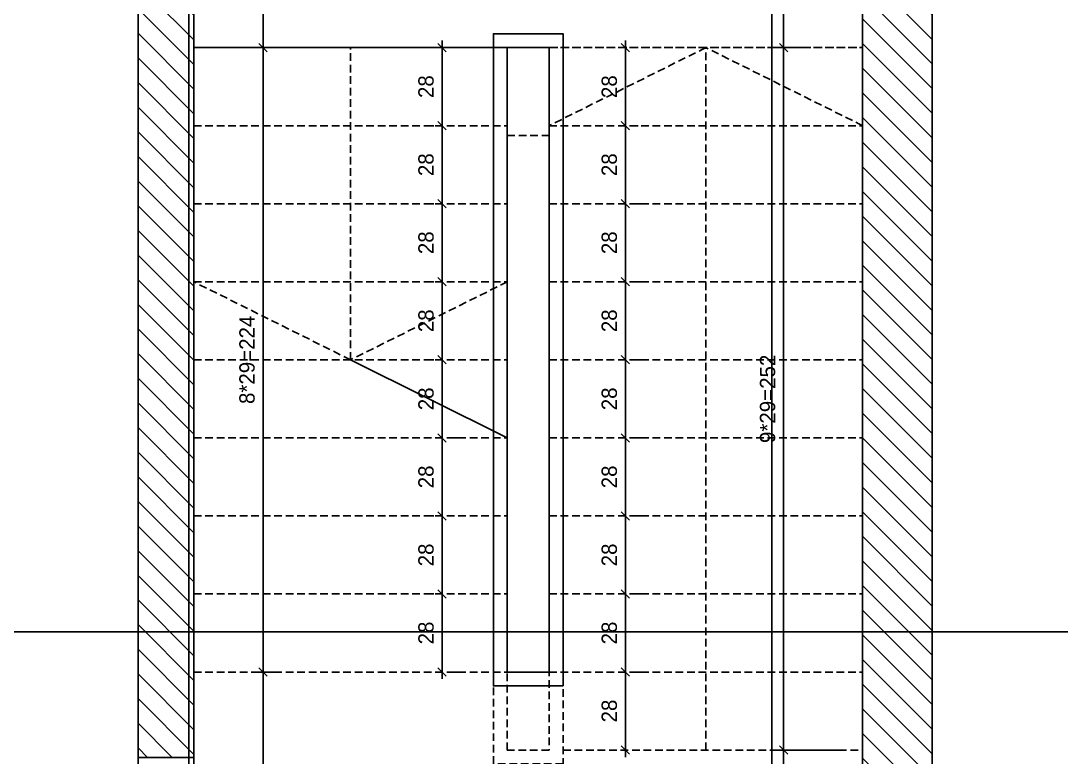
# Model space of a CAD drawing. Header units: inches. Extents: x -5298 to 11252, y 8210 to 22495.
# Drawn here: x 9782.9 to 10156.2, y 11789 to 12053.1 of the extents above; entities that cross this region are included whole.
import ezdxf

# ---------------------------------------------------------------- set-up
doc = ezdxf.new("R2010")
doc.units = ezdxf.units.IN
doc.header["$LTSCALE"] = 11
doc.header["$MEASUREMENT"] = 0
doc.linetypes.add('DASHED2', pattern=[0.375, 0.25, -0.125])
doc.linetypes.add('HIDDEN', pattern=[0.375, 0.25, -0.125])
doc.layers.get('Defpoints').update_dxf_attribs({"color": 40})
for name, color, linetype in [('BEAM', 3, 'Continuous'), ('dim-50-v', 2, 'Continuous'), ('ENG_beton nifsak', 4, 'Continuous'), ('ENG_beton ole', 3, 'DASHED2'), ('HATCH', 8, 'Continuous'), ('MABAT', 4, 'Continuous'), ('V', 1, 'Continuous')]:
    doc.layers.add(name, color=color, linetype=linetype)
doc.styles.add('HEBTXT', font='hebtxt-weld.shx')
doc.dimstyles.new('25', dxfattribs={"dimtxt": 5.5, "dimasz": 3, "dimexe": 3, "dimexo": 6, "dimgap": 3, "dimtad": 1, "dimdec": 0, "dimrnd": 0.5, "dimtxsty": 'HEBTXT', "dimblk1": 'OBLIQUE', "dimblk2": 'OBLIQUE', "dimsah": 1, "dimcen": 1, "dimdle": 2.5, "dimclre": 9, "dimclrt": 3, "dimazin": 3, "dimtfac": 1, "dimtdec": 0, "dimtix": 1, "dimtmove": 2, "dimatfit": 3, "dimldrblk": 'OBLIQUE'})

# ---------------------------------------------------------------- blocks, each defined once
blk = doc.blocks.new('_OBLIQUE')
at = {"color": 0, "linetype": 'ByBlock'}
blk.add_line((-0.5, -0.5), (0.5, 0.5), dxfattribs=at)
blk = doc.blocks.new('*D282')
at = {"layer": 'Defpoints', "color": 0, "linetype": 'Continuous', "transparency": 16777216}
for p in [(10056.65, 12043.52, 0), (10056.65, 12043.52), (10056.65, 11791.52, 0)]:
    blk.add_point(p, dxfattribs=at)
at = {"layer": 'dim-50-v', "color": 0, "linetype": 'Continuous', "lineweight": -2, "transparency": 16777216}
blk.add_line((10056.65, 11789.02), (10056.65, 12046.02), dxfattribs=at)
at = {"layer": 'dim-50-v', "color": 9, "linetype": 'Continuous', "lineweight": -2, "transparency": 16777216}
for p, q in [((10062.65, 12043.52), (10059.65, 12043.52)), ((10062.65, 11791.52), (10059.65, 11791.52))]:
    blk.add_line(p, q, dxfattribs=at)
at = {"layer": 'dim-50-v', "color": 0, "linetype": 'Continuous', "lineweight": -2, "transparency": 16777216, "xscale": 3, "yscale": 3, "zscale": 3}
for p, rotation in [((10056.65, 12043.52), 90), ((10056.65, 11791.52), 270)]:
    blk.add_blockref('_OBLIQUE', p, dxfattribs=dict(at, rotation=rotation))
at = {"layer": 'dim-50-v', "color": 3, "linetype": 'Continuous', "transparency": 16777216, "insert": (10050.9, 11917.52), "char_height": 5.5, "attachment_point": 5, "rotation": 90, "style": 'HEBTXT'}
blk.add_mtext('\\A1;9*29=252', dxfattribs=at)
blk = doc.blocks.new('*D283')
at = {"layer": 'Defpoints', "color": 0, "linetype": 'Continuous', "transparency": 16777216}
for p in [(10084.99, 11791.52, 0), (10056.65, 11673.52), (10069.57, 11673.52, 0)]:
    blk.add_point(p, dxfattribs=at)
at = {"layer": 'dim-50-v', "color": 0, "linetype": 'Continuous', "lineweight": -2, "transparency": 16777216}
blk.add_line((10056.65, 11794.02), (10056.65, 11671.02), dxfattribs=at)
at = {"layer": 'dim-50-v', "color": 9, "linetype": 'Continuous', "lineweight": -2, "transparency": 16777216}
for p, q in [((10078.99, 11791.52), (10053.65, 11791.52)), ((10063.57, 11673.52), (10053.65, 11673.52))]:
    blk.add_line(p, q, dxfattribs=at)
at = {"layer": 'dim-50-v', "color": 0, "linetype": 'Continuous', "lineweight": -2, "transparency": 16777216, "xscale": 3, "yscale": 3, "zscale": 3}
for p, rotation in [((10056.65, 11791.52), 90), ((10056.65, 11673.52), 270)]:
    blk.add_blockref('_OBLIQUE', p, dxfattribs=dict(at, rotation=rotation))
at = {"layer": 'dim-50-v', "color": 3, "linetype": 'Continuous', "transparency": 16777216, "insert": (10050.9, 11732.52), "char_height": 5.5, "attachment_point": 5, "rotation": 90, "style": 'HEBTXT'}
blk.add_mtext('\\A1;118', dxfattribs=at)
blk = doc.blocks.new('*D284')
at = {"layer": 'Defpoints', "color": 0, "linetype": 'Continuous', "transparency": 16777216}
for p in [(9869.87, 12043.52, 0), (9869.87, 12043.52), (9869.87, 11819.52, 0)]:
    blk.add_point(p, dxfattribs=at)
at = {"layer": 'dim-50-v', "color": 9, "linetype": 'Continuous', "lineweight": -2, "transparency": 16777216}
for p, q in [((9863.87, 12043.52), (9866.87, 12043.52)), ((9875.87, 11819.52), (9872.87, 11819.52))]:
    blk.add_line(p, q, dxfattribs=at)
at = {"layer": 'dim-50-v', "color": 0, "linetype": 'Continuous', "lineweight": -2, "transparency": 16777216}
blk.add_line((9869.87, 11817.02), (9869.87, 12046.02), dxfattribs=at)
at = {"layer": 'dim-50-v', "color": 0, "linetype": 'Continuous', "lineweight": -2, "transparency": 16777216, "xscale": 3, "yscale": 3, "zscale": 3}
for p, rotation in [((9869.87, 12043.52), 90), ((9869.87, 11819.52), 270)]:
    blk.add_blockref('_OBLIQUE', p, dxfattribs=dict(at, rotation=rotation))
at = {"layer": 'dim-50-v', "color": 3, "linetype": 'Continuous', "transparency": 16777216, "insert": (9864.12, 11931.52), "char_height": 5.5, "attachment_point": 5, "rotation": 90, "style": 'HEBTXT'}
blk.add_mtext('\\A1;8*29=224', dxfattribs=at)
blk = doc.blocks.new('*D285')
at = {"layer": 'Defpoints', "color": 0, "linetype": 'Continuous', "transparency": 16777216}
for p in [(9880.69, 11819.52, 0), (9869.87, 11673.52), (9882.79, 11673.52, 0)]:
    blk.add_point(p, dxfattribs=at)
at = {"layer": 'dim-50-v', "color": 9, "linetype": 'Continuous', "lineweight": -2, "transparency": 16777216}
for p, q in [((9874.69, 11819.52), (9866.87, 11819.52)), ((9876.79, 11673.52), (9866.87, 11673.52))]:
    blk.add_line(p, q, dxfattribs=at)
at = {"layer": 'dim-50-v', "color": 0, "linetype": 'Continuous', "lineweight": -2, "transparency": 16777216}
blk.add_line((9869.87, 11822.02), (9869.87, 11671.02), dxfattribs=at)
at = {"layer": 'dim-50-v', "color": 0, "linetype": 'Continuous', "lineweight": -2, "transparency": 16777216, "xscale": 3, "yscale": 3, "zscale": 3}
for p, rotation in [((9869.87, 11819.52), 90), ((9869.87, 11673.52), 270)]:
    blk.add_blockref('_OBLIQUE', p, dxfattribs=dict(at, rotation=rotation))
at = {"layer": 'dim-50-v', "color": 3, "linetype": 'Continuous', "transparency": 16777216, "insert": (9864.12, 11746.52), "char_height": 5.5, "attachment_point": 5, "rotation": 90, "style": 'HEBTXT'}
blk.add_mtext('\\A1;146', dxfattribs=at)
blk = doc.blocks.new('*D291')
at = {"layer": 'Defpoints', "color": 0, "linetype": 'Continuous', "transparency": 16777216}
for p in [(10056.65, 12163.52), (10070.57, 12163.52), (10072.16, 12043.52)]:
    blk.add_point(p, dxfattribs=at)
at = {"layer": 'dim-50-v', "color": 0, "linetype": 'Continuous', "lineweight": -2, "transparency": 16777216}
blk.add_line((10056.65, 12041.02), (10056.65, 12166.02), dxfattribs=at)
at = {"layer": 'dim-50-v', "color": 9, "linetype": 'Continuous', "lineweight": -2, "transparency": 16777216}
for p, q in [((10064.57, 12163.52), (10053.65, 12163.52)), ((10066.16, 12043.52), (10053.65, 12043.52))]:
    blk.add_line(p, q, dxfattribs=at)
at = {"layer": 'dim-50-v', "color": 0, "linetype": 'Continuous', "lineweight": -2, "transparency": 16777216, "xscale": 3, "yscale": 3, "zscale": 3}
for p, rotation in [((10056.65, 12163.52), 90), ((10056.65, 12043.52), 270)]:
    blk.add_blockref('_OBLIQUE', p, dxfattribs=dict(at, rotation=rotation))
at = {"layer": 'dim-50-v', "color": 3, "linetype": 'Continuous', "transparency": 16777216, "insert": (10050.9, 12103.52), "char_height": 5.5, "attachment_point": 5, "rotation": 90, "style": 'HEBTXT'}
blk.add_mtext('\\A1;120', dxfattribs=at)
blk = doc.blocks.new('*D292')
at = {"layer": 'Defpoints', "color": 0, "linetype": 'Continuous', "transparency": 16777216}
for p in [(9869.87, 12163.52), (9873.73, 12163.52, 0), (9869.87, 12043.52)]:
    blk.add_point(p, dxfattribs=at)
at = {"layer": 'dim-50-v', "color": 0, "linetype": 'Continuous', "lineweight": -2, "transparency": 16777216}
blk.add_line((9869.87, 12041.02), (9869.87, 12166.02), dxfattribs=at)
at = {"layer": 'dim-50-v', "color": 9, "linetype": 'Continuous', "lineweight": -2, "transparency": 16777216}
for p, q in [((9867.73, 12163.52), (9866.87, 12163.52)), ((9875.87, 12043.52), (9872.87, 12043.52))]:
    blk.add_line(p, q, dxfattribs=at)
at = {"layer": 'dim-50-v', "color": 0, "linetype": 'Continuous', "lineweight": -2, "transparency": 16777216, "xscale": 3, "yscale": 3, "zscale": 3}
for p, rotation in [((9869.87, 12163.52), 90), ((9869.87, 12043.52), 270)]:
    blk.add_blockref('_OBLIQUE', p, dxfattribs=dict(at, rotation=rotation))
at = {"layer": 'dim-50-v', "color": 3, "linetype": 'Continuous', "transparency": 16777216, "insert": (9864.12, 12103.52), "char_height": 5.5, "attachment_point": 5, "rotation": 90, "style": 'HEBTXT'}
blk.add_mtext('\\A1;120', dxfattribs=at)
blk = doc.blocks.new('*D417')
at = {"layer": 'Defpoints', "color": 0, "linetype": 'Continuous', "transparency": 16777216}
for p in [(9998.43, 12043.52, 0), (9998.43, 12015.52, 0), (9999.85, 12015.52)]:
    blk.add_point(p, dxfattribs=at)
at = {"layer": 'dim-50-v', "color": 0, "linetype": 'Continuous', "lineweight": -2, "transparency": 16777216}
blk.add_line((9999.85, 12046.02), (9999.85, 12013.02), dxfattribs=at)
at = {"layer": 'dim-50-v', "color": 9, "linetype": 'Continuous', "lineweight": -2, "transparency": 16777216}
for p, q in [((10004.43, 12043.52), (10002.85, 12043.52)), ((10004.43, 12015.52), (10002.85, 12015.52))]:
    blk.add_line(p, q, dxfattribs=at)
at = {"layer": 'dim-50-v', "color": 0, "linetype": 'Continuous', "lineweight": -2, "transparency": 16777216, "xscale": 3, "yscale": 3, "zscale": 3}
for p, rotation in [((9999.85, 12043.52), 90), ((9999.85, 12015.52), 270)]:
    blk.add_blockref('_OBLIQUE', p, dxfattribs=dict(at, rotation=rotation))
at = {"layer": 'dim-50-v', "color": 3, "linetype": 'Continuous', "transparency": 16777216, "insert": (9994.1, 12029.52), "char_height": 5.5, "attachment_point": 5, "rotation": 90, "style": 'HEBTXT'}
blk.add_mtext('\\A1;28', dxfattribs=at)
blk = doc.blocks.new('*D418')
at = {"layer": 'Defpoints', "color": 0, "linetype": 'Continuous', "transparency": 16777216}
for p in [(9998.43, 12015.52, 0), (9999.85, 11987.52, 0), (9999.85, 11987.52)]:
    blk.add_point(p, dxfattribs=at)
at = {"layer": 'dim-50-v', "color": 0, "linetype": 'Continuous', "lineweight": -2, "transparency": 16777216}
blk.add_line((9999.85, 12018.02), (9999.85, 11985.02), dxfattribs=at)
at = {"layer": 'dim-50-v', "color": 9, "linetype": 'Continuous', "lineweight": -2, "transparency": 16777216}
for p, q in [((10004.43, 12015.52), (10002.85, 12015.52)), ((10005.85, 11987.52), (10002.85, 11987.52))]:
    blk.add_line(p, q, dxfattribs=at)
at = {"layer": 'dim-50-v', "color": 0, "linetype": 'Continuous', "lineweight": -2, "transparency": 16777216, "xscale": 3, "yscale": 3, "zscale": 3}
for p, rotation in [((9999.85, 12015.52), 90), ((9999.85, 11987.52), 270)]:
    blk.add_blockref('_OBLIQUE', p, dxfattribs=dict(at, rotation=rotation))
at = {"layer": 'dim-50-v', "color": 3, "linetype": 'Continuous', "transparency": 16777216, "insert": (9994.1, 12001.52), "char_height": 5.5, "attachment_point": 5, "rotation": 90, "style": 'HEBTXT'}
blk.add_mtext('\\A1;28', dxfattribs=at)
blk = doc.blocks.new('*D419')
at = {"layer": 'Defpoints', "color": 0, "linetype": 'Continuous', "transparency": 16777216}
for p in [(9999.85, 11987.52, 0), (9999.85, 11959.52, 0), (9999.85, 11959.52)]:
    blk.add_point(p, dxfattribs=at)
at = {"layer": 'dim-50-v', "color": 0, "linetype": 'Continuous', "lineweight": -2, "transparency": 16777216}
blk.add_line((9999.85, 11990.02), (9999.85, 11957.02), dxfattribs=at)
at = {"layer": 'dim-50-v', "color": 9, "linetype": 'Continuous', "lineweight": -2, "transparency": 16777216}
for p, q in [((10005.85, 11987.52), (10002.85, 11987.52)), ((10005.85, 11959.52), (10002.85, 11959.52))]:
    blk.add_line(p, q, dxfattribs=at)
at = {"layer": 'dim-50-v', "color": 0, "linetype": 'Continuous', "lineweight": -2, "transparency": 16777216, "xscale": 3, "yscale": 3, "zscale": 3}
for p, rotation in [((9999.85, 11987.52), 90), ((9999.85, 11959.52), 270)]:
    blk.add_blockref('_OBLIQUE', p, dxfattribs=dict(at, rotation=rotation))
at = {"layer": 'dim-50-v', "color": 3, "linetype": 'Continuous', "transparency": 16777216, "insert": (9994.1, 11973.52), "char_height": 5.5, "attachment_point": 5, "rotation": 90, "style": 'HEBTXT'}
blk.add_mtext('\\A1;28', dxfattribs=at)
blk = doc.blocks.new('*D317')
at = {"layer": 'Defpoints', "color": 0, "linetype": 'Continuous', "transparency": 16777216}
for p in [(9999.85, 11959.52, 0), (9999.85, 11931.52, 0), (9999.85, 11931.52)]:
    blk.add_point(p, dxfattribs=at)
at = {"layer": 'dim-50-v', "color": 0, "linetype": 'Continuous', "lineweight": -2, "transparency": 16777216}
blk.add_line((9999.85, 11962.02), (9999.85, 11929.02), dxfattribs=at)
at = {"layer": 'dim-50-v', "color": 9, "linetype": 'Continuous', "lineweight": -2, "transparency": 16777216}
for p, q in [((10005.85, 11959.52), (10002.85, 11959.52)), ((10005.85, 11931.52), (10002.85, 11931.52))]:
    blk.add_line(p, q, dxfattribs=at)
at = {"layer": 'dim-50-v', "color": 0, "linetype": 'Continuous', "lineweight": -2, "transparency": 16777216, "xscale": 3, "yscale": 3, "zscale": 3}
for p, rotation in [((9999.85, 11959.52), 90), ((9999.85, 11931.52), 270)]:
    blk.add_blockref('_OBLIQUE', p, dxfattribs=dict(at, rotation=rotation))
at = {"layer": 'dim-50-v', "color": 3, "linetype": 'Continuous', "transparency": 16777216, "insert": (9994.1, 11945.52), "char_height": 5.5, "attachment_point": 5, "rotation": 90, "style": 'HEBTXT'}
blk.add_mtext('\\A1;28', dxfattribs=at)
blk = doc.blocks.new('*D318')
at = {"layer": 'Defpoints', "color": 0, "linetype": 'Continuous', "transparency": 16777216}
for p in [(9999.85, 11931.52, 0), (9999.85, 11903.52, 0), (9999.85, 11903.52)]:
    blk.add_point(p, dxfattribs=at)
at = {"layer": 'dim-50-v', "color": 0, "linetype": 'Continuous', "lineweight": -2, "transparency": 16777216}
blk.add_line((9999.85, 11934.02), (9999.85, 11901.02), dxfattribs=at)
at = {"layer": 'dim-50-v', "color": 9, "linetype": 'Continuous', "lineweight": -2, "transparency": 16777216}
for p, q in [((10005.85, 11931.52), (10002.85, 11931.52)), ((10005.85, 11903.52), (10002.85, 11903.52))]:
    blk.add_line(p, q, dxfattribs=at)
at = {"layer": 'dim-50-v', "color": 0, "linetype": 'Continuous', "lineweight": -2, "transparency": 16777216, "xscale": 3, "yscale": 3, "zscale": 3}
for p, rotation in [((9999.85, 11931.52), 90), ((9999.85, 11903.52), 270)]:
    blk.add_blockref('_OBLIQUE', p, dxfattribs=dict(at, rotation=rotation))
at = {"layer": 'dim-50-v', "color": 3, "linetype": 'Continuous', "transparency": 16777216, "insert": (9994.1, 11917.52), "char_height": 5.5, "attachment_point": 5, "rotation": 90, "style": 'HEBTXT'}
blk.add_mtext('\\A1;28', dxfattribs=at)
blk = doc.blocks.new('*D319')
at = {"layer": 'Defpoints', "color": 0, "linetype": 'Continuous', "transparency": 16777216}
for p in [(9999.85, 11903.52, 0), (9999.85, 11875.52, 0), (9999.85, 11875.52)]:
    blk.add_point(p, dxfattribs=at)
at = {"layer": 'dim-50-v', "color": 0, "linetype": 'Continuous', "lineweight": -2, "transparency": 16777216}
blk.add_line((9999.85, 11906.02), (9999.85, 11873.02), dxfattribs=at)
at = {"layer": 'dim-50-v', "color": 9, "linetype": 'Continuous', "lineweight": -2, "transparency": 16777216}
for p, q in [((10005.85, 11903.52), (10002.85, 11903.52)), ((10005.85, 11875.52), (10002.85, 11875.52))]:
    blk.add_line(p, q, dxfattribs=at)
at = {"layer": 'dim-50-v', "color": 0, "linetype": 'Continuous', "lineweight": -2, "transparency": 16777216, "xscale": 3, "yscale": 3, "zscale": 3}
for p, rotation in [((9999.85, 11903.52), 90), ((9999.85, 11875.52), 270)]:
    blk.add_blockref('_OBLIQUE', p, dxfattribs=dict(at, rotation=rotation))
at = {"layer": 'dim-50-v', "color": 3, "linetype": 'Continuous', "transparency": 16777216, "insert": (9994.1, 11889.52), "char_height": 5.5, "attachment_point": 5, "rotation": 90, "style": 'HEBTXT'}
blk.add_mtext('\\A1;28', dxfattribs=at)
blk = doc.blocks.new('*D320')
at = {"layer": 'Defpoints', "color": 0, "linetype": 'Continuous', "transparency": 16777216}
for p in [(9999.85, 11875.52, 0), (9999.85, 11847.52, 0), (9999.85, 11847.52)]:
    blk.add_point(p, dxfattribs=at)
at = {"layer": 'dim-50-v', "color": 0, "linetype": 'Continuous', "lineweight": -2, "transparency": 16777216}
blk.add_line((9999.85, 11878.02), (9999.85, 11845.02), dxfattribs=at)
at = {"layer": 'dim-50-v', "color": 9, "linetype": 'Continuous', "lineweight": -2, "transparency": 16777216}
for p, q in [((10005.85, 11875.52), (10002.85, 11875.52)), ((10005.85, 11847.52), (10002.85, 11847.52))]:
    blk.add_line(p, q, dxfattribs=at)
at = {"layer": 'dim-50-v', "color": 0, "linetype": 'Continuous', "lineweight": -2, "transparency": 16777216, "xscale": 3, "yscale": 3, "zscale": 3}
for p, rotation in [((9999.85, 11875.52), 90), ((9999.85, 11847.52), 270)]:
    blk.add_blockref('_OBLIQUE', p, dxfattribs=dict(at, rotation=rotation))
at = {"layer": 'dim-50-v', "color": 3, "linetype": 'Continuous', "transparency": 16777216, "insert": (9994.1, 11861.52), "char_height": 5.5, "attachment_point": 5, "rotation": 90, "style": 'HEBTXT'}
blk.add_mtext('\\A1;28', dxfattribs=at)
blk = doc.blocks.new('*D321')
at = {"layer": 'Defpoints', "color": 0, "linetype": 'Continuous', "transparency": 16777216}
for p in [(9999.85, 11847.52, 0), (9999.85, 11819.52, 0), (9999.85, 11819.52)]:
    blk.add_point(p, dxfattribs=at)
at = {"layer": 'dim-50-v', "color": 0, "linetype": 'Continuous', "lineweight": -2, "transparency": 16777216}
blk.add_line((9999.85, 11850.02), (9999.85, 11817.02), dxfattribs=at)
at = {"layer": 'dim-50-v', "color": 9, "linetype": 'Continuous', "lineweight": -2, "transparency": 16777216}
for p, q in [((10005.85, 11847.52), (10002.85, 11847.52)), ((10005.85, 11819.52), (10002.85, 11819.52))]:
    blk.add_line(p, q, dxfattribs=at)
at = {"layer": 'dim-50-v', "color": 0, "linetype": 'Continuous', "lineweight": -2, "transparency": 16777216, "xscale": 3, "yscale": 3, "zscale": 3}
for p, rotation in [((9999.85, 11847.52), 90), ((9999.85, 11819.52), 270)]:
    blk.add_blockref('_OBLIQUE', p, dxfattribs=dict(at, rotation=rotation))
at = {"layer": 'dim-50-v', "color": 3, "linetype": 'Continuous', "transparency": 16777216, "insert": (9994.1, 11833.52), "char_height": 5.5, "attachment_point": 5, "rotation": 90, "style": 'HEBTXT'}
blk.add_mtext('\\A1;28', dxfattribs=at)
blk = doc.blocks.new('*D420')
at = {"layer": 'Defpoints', "color": 0, "linetype": 'Continuous', "transparency": 16777216}
for p in [(9999.85, 11819.52, 0), (9998.21, 11791.52, 0), (9999.85, 11791.52)]:
    blk.add_point(p, dxfattribs=at)
at = {"layer": 'dim-50-v', "color": 0, "linetype": 'Continuous', "lineweight": -2, "transparency": 16777216}
blk.add_line((9999.85, 11822.02), (9999.85, 11789.02), dxfattribs=at)
at = {"layer": 'dim-50-v', "color": 9, "linetype": 'Continuous', "lineweight": -2, "transparency": 16777216}
for p, q in [((10005.85, 11819.52), (10002.85, 11819.52)), ((10004.21, 11791.52), (10002.85, 11791.52))]:
    blk.add_line(p, q, dxfattribs=at)
at = {"layer": 'dim-50-v', "color": 0, "linetype": 'Continuous', "lineweight": -2, "transparency": 16777216, "xscale": 3, "yscale": 3, "zscale": 3}
for p, rotation in [((9999.85, 11819.52), 90), ((9999.85, 11791.52), 270)]:
    blk.add_blockref('_OBLIQUE', p, dxfattribs=dict(at, rotation=rotation))
at = {"layer": 'dim-50-v', "color": 3, "linetype": 'Continuous', "transparency": 16777216, "insert": (9994.1, 11805.52), "char_height": 5.5, "attachment_point": 5, "rotation": 90, "style": 'HEBTXT'}
blk.add_mtext('\\A1;28', dxfattribs=at)
blk = doc.blocks.new('*D421')
at = {"layer": 'Defpoints', "color": 0, "linetype": 'Continuous', "transparency": 16777216}
for p in [(9935.26, 12043.52, 0), (9934.09, 12015.52), (9935.26, 12015.52, 0)]:
    blk.add_point(p, dxfattribs=at)
at = {"layer": 'dim-50-v', "color": 9, "linetype": 'Continuous', "lineweight": -2, "transparency": 16777216}
for p, q in [((9929.26, 12043.52), (9931.09, 12043.52)), ((9929.26, 12015.52), (9931.09, 12015.52))]:
    blk.add_line(p, q, dxfattribs=at)
at = {"layer": 'dim-50-v', "color": 0, "linetype": 'Continuous', "lineweight": -2, "transparency": 16777216}
blk.add_line((9934.09, 12046.02), (9934.09, 12013.02), dxfattribs=at)
at = {"layer": 'dim-50-v', "color": 0, "linetype": 'Continuous', "lineweight": -2, "transparency": 16777216, "xscale": 3, "yscale": 3, "zscale": 3}
for p, rotation in [((9934.09, 12043.52), 90), ((9934.09, 12015.52), 270)]:
    blk.add_blockref('_OBLIQUE', p, dxfattribs=dict(at, rotation=rotation))
at = {"layer": 'dim-50-v', "color": 3, "linetype": 'Continuous', "transparency": 16777216, "insert": (9928.34, 12029.52), "char_height": 5.5, "attachment_point": 5, "rotation": 90, "style": 'HEBTXT'}
blk.add_mtext('\\A1;28', dxfattribs=at)
blk = doc.blocks.new('*D422')
at = {"layer": 'Defpoints', "color": 0, "linetype": 'Continuous', "transparency": 16777216}
for p in [(9935.26, 12015.52, 0), (9934.09, 11987.52), (9935.49, 11987.52, 0)]:
    blk.add_point(p, dxfattribs=at)
at = {"layer": 'dim-50-v', "color": 0, "linetype": 'Continuous', "lineweight": -2, "transparency": 16777216}
blk.add_line((9934.09, 12018.02), (9934.09, 11985.02), dxfattribs=at)
at = {"layer": 'dim-50-v', "color": 9, "linetype": 'Continuous', "lineweight": -2, "transparency": 16777216}
for p, q in [((9929.26, 12015.52), (9931.09, 12015.52)), ((9929.49, 11987.52), (9931.09, 11987.52))]:
    blk.add_line(p, q, dxfattribs=at)
at = {"layer": 'dim-50-v', "color": 0, "linetype": 'Continuous', "lineweight": -2, "transparency": 16777216, "xscale": 3, "yscale": 3, "zscale": 3}
for p, rotation in [((9934.09, 12015.52), 90), ((9934.09, 11987.52), 270)]:
    blk.add_blockref('_OBLIQUE', p, dxfattribs=dict(at, rotation=rotation))
at = {"layer": 'dim-50-v', "color": 3, "linetype": 'Continuous', "transparency": 16777216, "insert": (9928.34, 12001.52), "char_height": 5.5, "attachment_point": 5, "rotation": 90, "style": 'HEBTXT'}
blk.add_mtext('\\A1;28', dxfattribs=at)
blk = doc.blocks.new('*D423')
at = {"layer": 'Defpoints', "color": 0, "linetype": 'Continuous', "transparency": 16777216}
for p in [(9935.49, 11987.52, 0), (9934.09, 11959.52, 0), (9934.09, 11959.52)]:
    blk.add_point(p, dxfattribs=at)
at = {"layer": 'dim-50-v', "color": 9, "linetype": 'Continuous', "lineweight": -2, "transparency": 16777216}
for p, q in [((9929.49, 11987.52), (9931.09, 11987.52)), ((9928.09, 11959.52), (9931.09, 11959.52))]:
    blk.add_line(p, q, dxfattribs=at)
at = {"layer": 'dim-50-v', "color": 0, "linetype": 'Continuous', "lineweight": -2, "transparency": 16777216}
blk.add_line((9934.09, 11990.02), (9934.09, 11957.02), dxfattribs=at)
at = {"layer": 'dim-50-v', "color": 0, "linetype": 'Continuous', "lineweight": -2, "transparency": 16777216, "xscale": 3, "yscale": 3, "zscale": 3}
for p, rotation in [((9934.09, 11987.52), 90), ((9934.09, 11959.52), 270)]:
    blk.add_blockref('_OBLIQUE', p, dxfattribs=dict(at, rotation=rotation))
at = {"layer": 'dim-50-v', "color": 3, "linetype": 'Continuous', "transparency": 16777216, "insert": (9928.34, 11973.52), "char_height": 5.5, "attachment_point": 5, "rotation": 90, "style": 'HEBTXT'}
blk.add_mtext('\\A1;28', dxfattribs=at)
blk = doc.blocks.new('*D350')
at = {"layer": 'Defpoints', "color": 0, "linetype": 'Continuous', "transparency": 16777216}
for p in [(9934.09, 11959.52, 0), (9934.09, 11931.52, 0), (9934.09, 11931.52)]:
    blk.add_point(p, dxfattribs=at)
at = {"layer": 'dim-50-v', "color": 0, "linetype": 'Continuous', "lineweight": -2, "transparency": 16777216}
blk.add_line((9934.09, 11962.02), (9934.09, 11929.02), dxfattribs=at)
at = {"layer": 'dim-50-v', "color": 9, "linetype": 'Continuous', "lineweight": -2, "transparency": 16777216}
for p, q in [((9928.09, 11959.52), (9931.09, 11959.52)), ((9928.09, 11931.52), (9931.09, 11931.52))]:
    blk.add_line(p, q, dxfattribs=at)
at = {"layer": 'dim-50-v', "color": 0, "linetype": 'Continuous', "lineweight": -2, "transparency": 16777216, "xscale": 3, "yscale": 3, "zscale": 3}
for p, rotation in [((9934.09, 11959.52), 90), ((9934.09, 11931.52), 270)]:
    blk.add_blockref('_OBLIQUE', p, dxfattribs=dict(at, rotation=rotation))
at = {"layer": 'dim-50-v', "color": 3, "linetype": 'Continuous', "transparency": 16777216, "insert": (9928.34, 11945.52), "char_height": 5.5, "attachment_point": 5, "rotation": 90, "style": 'HEBTXT'}
blk.add_mtext('\\A1;28', dxfattribs=at)
blk = doc.blocks.new('*D351')
at = {"layer": 'Defpoints', "color": 0, "linetype": 'Continuous', "transparency": 16777216}
for p in [(9934.09, 11931.52, 0), (9934.09, 11903.52, 0), (9934.09, 11903.52)]:
    blk.add_point(p, dxfattribs=at)
at = {"layer": 'dim-50-v', "color": 9, "linetype": 'Continuous', "lineweight": -2, "transparency": 16777216}
for p, q in [((9928.09, 11931.52), (9931.09, 11931.52)), ((9940.09, 11903.52), (9937.09, 11903.52))]:
    blk.add_line(p, q, dxfattribs=at)
at = {"layer": 'dim-50-v', "color": 0, "linetype": 'Continuous', "lineweight": -2, "transparency": 16777216}
blk.add_line((9934.09, 11934.02), (9934.09, 11901.02), dxfattribs=at)
at = {"layer": 'dim-50-v', "color": 0, "linetype": 'Continuous', "lineweight": -2, "transparency": 16777216, "xscale": 3, "yscale": 3, "zscale": 3}
for p, rotation in [((9934.09, 11931.52), 90), ((9934.09, 11903.52), 270)]:
    blk.add_blockref('_OBLIQUE', p, dxfattribs=dict(at, rotation=rotation))
at = {"layer": 'dim-50-v', "color": 3, "linetype": 'Continuous', "transparency": 16777216, "insert": (9928.34, 11917.52), "char_height": 5.5, "attachment_point": 5, "rotation": 90, "style": 'HEBTXT'}
blk.add_mtext('\\A1;28', dxfattribs=at)
blk = doc.blocks.new('*D352')
at = {"layer": 'Defpoints', "color": 0, "linetype": 'Continuous', "transparency": 16777216}
for p in [(9934.09, 11903.52, 0), (9934.09, 11875.52, 0), (9934.09, 11875.52)]:
    blk.add_point(p, dxfattribs=at)
at = {"layer": 'dim-50-v', "color": 0, "linetype": 'Continuous', "lineweight": -2, "transparency": 16777216}
blk.add_line((9934.09, 11906.02), (9934.09, 11873.02), dxfattribs=at)
at = {"layer": 'dim-50-v', "color": 9, "linetype": 'Continuous', "lineweight": -2, "transparency": 16777216}
for p, q in [((9940.09, 11903.52), (9937.09, 11903.52)), ((9928.09, 11875.52), (9931.09, 11875.52))]:
    blk.add_line(p, q, dxfattribs=at)
at = {"layer": 'dim-50-v', "color": 0, "linetype": 'Continuous', "lineweight": -2, "transparency": 16777216, "xscale": 3, "yscale": 3, "zscale": 3}
for p, rotation in [((9934.09, 11903.52), 90), ((9934.09, 11875.52), 270)]:
    blk.add_blockref('_OBLIQUE', p, dxfattribs=dict(at, rotation=rotation))
at = {"layer": 'dim-50-v', "color": 3, "linetype": 'Continuous', "transparency": 16777216, "insert": (9928.34, 11889.52), "char_height": 5.5, "attachment_point": 5, "rotation": 90, "style": 'HEBTXT'}
blk.add_mtext('\\A1;28', dxfattribs=at)
blk = doc.blocks.new('*D353')
at = {"layer": 'Defpoints', "color": 0, "linetype": 'Continuous', "transparency": 16777216}
for p in [(9934.09, 11875.52, 0), (9934.09, 11847.52, 0), (9934.09, 11847.52)]:
    blk.add_point(p, dxfattribs=at)
at = {"layer": 'dim-50-v', "color": 9, "linetype": 'Continuous', "lineweight": -2, "transparency": 16777216}
for p, q in [((9928.09, 11875.52), (9931.09, 11875.52)), ((9928.09, 11847.52), (9931.09, 11847.52))]:
    blk.add_line(p, q, dxfattribs=at)
at = {"layer": 'dim-50-v', "color": 0, "linetype": 'Continuous', "lineweight": -2, "transparency": 16777216}
blk.add_line((9934.09, 11878.02), (9934.09, 11845.02), dxfattribs=at)
at = {"layer": 'dim-50-v', "color": 0, "linetype": 'Continuous', "lineweight": -2, "transparency": 16777216, "xscale": 3, "yscale": 3, "zscale": 3}
for p, rotation in [((9934.09, 11875.52), 90), ((9934.09, 11847.52), 270)]:
    blk.add_blockref('_OBLIQUE', p, dxfattribs=dict(at, rotation=rotation))
at = {"layer": 'dim-50-v', "color": 3, "linetype": 'Continuous', "transparency": 16777216, "insert": (9928.34, 11861.52), "char_height": 5.5, "attachment_point": 5, "rotation": 90, "style": 'HEBTXT'}
blk.add_mtext('\\A1;28', dxfattribs=at)
blk = doc.blocks.new('*D354')
at = {"layer": 'Defpoints', "color": 0, "linetype": 'Continuous', "transparency": 16777216}
for p in [(9934.09, 11847.52, 0), (9934.09, 11819.52, 0), (9934.09, 11819.52)]:
    blk.add_point(p, dxfattribs=at)
at = {"layer": 'dim-50-v', "color": 0, "linetype": 'Continuous', "lineweight": -2, "transparency": 16777216}
blk.add_line((9934.09, 11850.02), (9934.09, 11817.02), dxfattribs=at)
at = {"layer": 'dim-50-v', "color": 9, "linetype": 'Continuous', "lineweight": -2, "transparency": 16777216}
for p, q in [((9928.09, 11847.52), (9931.09, 11847.52)), ((9940.09, 11819.52), (9937.09, 11819.52))]:
    blk.add_line(p, q, dxfattribs=at)
at = {"layer": 'dim-50-v', "color": 0, "linetype": 'Continuous', "lineweight": -2, "transparency": 16777216, "xscale": 3, "yscale": 3, "zscale": 3}
for p, rotation in [((9934.09, 11847.52), 90), ((9934.09, 11819.52), 270)]:
    blk.add_blockref('_OBLIQUE', p, dxfattribs=dict(at, rotation=rotation))
at = {"layer": 'dim-50-v', "color": 3, "linetype": 'Continuous', "transparency": 16777216, "insert": (9928.34, 11833.52), "char_height": 5.5, "attachment_point": 5, "rotation": 90, "style": 'HEBTXT'}
blk.add_mtext('\\A1;28', dxfattribs=at)
blk = doc.blocks.new('awetry')
at = {"layer": 'BEAM', "color": 2, "linetype": 'Continuous', "elevation": 0}
blk.add_lwpolyline([(8665.28, 11878.44), (8685.27, 11878.44), (8685.27, 11773.14), (8665.28, 11773.14)], close=True, dxfattribs=at)
at = {"layer": 'ENG_beton nifsak', "ltscale": 5}
for p in [(8812.78, 12133.14, 0), (8812.78, 12101.64, 0)]:
    blk.add_line(p, (8812.78, 11909.14, 0), dxfattribs=at)
at = {"layer": 'ENG_beton nifsak', "ltscale": 5, "elevation": 0}
for points in [[(8685.27, 11878.44), (8665.28, 11878.44), (8665.28, 12273.14), (8950.28, 12273.14), (8950.28, 11743.14), (8665.28, 11743.14), (8665.28, 11773.14), (8685.28, 11773.14), (8685.28, 11763.14), (8925.28, 11763.14), (8925.28, 12253.14), (8685.28, 12253.14)], [(8817.78, 11904.14), (8792.78, 11904.14), (8792.78, 12138.14), (8817.78, 12138.14)], [(8812.78, 11909.14), (8797.78, 11909.14), (8797.78, 12133.14), (8812.78, 12133.14)]]:
    blk.add_lwpolyline(points, close=True, dxfattribs=at)

msp = doc.modelspace()

# ---------------------------------------------------------------- hatches: boundary and pattern name
at = {"layer": 'HATCH', "linetype": 'Continuous', "transparency": 33554687}
h = msp.add_hatch(dxfattribs=at)
h.set_pattern_fill('ANSI31', color=256, scale=50, angle=270)
h.set_pattern_definition([(315, (1515.685, 691.535), (4.4194174, 4.4194174), [])])
h.paths.add_polyline_path([(9824.988, 11653.519), (10109.988, 11653.519), (10109.988, 12183.519), (9824.988, 12183.519), (9824.988, 11788.902), (9845.04, 11788.902), (9844.988, 12163.519), (10084.988, 12163.519), (10084.988, 11673.519), (9844.988, 11673.519), (9845.04, 11683.904), (9824.988, 11683.904)])
h.paths.add_polyline_path([(9864.778, 11628.859), (9864.778, 11640.513), (9856.528, 11640.513), (9856.528, 11628.859)], flags=9)

# ---------------------------------------------------------------- linework, layer by layer
at = {"layer": 'BEAM', "color": 5}
for p, q in [((9843.191, 11503.269), (9843.191, 17785.198)), ((10052.371, 11503.269), (10052.371, 17785.198)), ((6496.312, 11833.897), (10470.731, 11833.897))]:
    msp.add_line(p, q, dxfattribs=at)
at = {"layer": 'ENG_beton ole', "ltscale": 2, "elevation": 0}
msp.add_lwpolyline([(9845.04, 11788.902), (9824.988, 11788.902), (9824.988, 12183.519), (10109.988, 12183.519), (10109.988, 11653.519), (9824.988, 11653.519), (9824.988, 11683.904), (9845.04, 11683.904), (9844.988, 11673.519), (10084.988, 11673.519), (10084.988, 12163.519), (9844.988, 12163.519)], close=True, dxfattribs=at)
at = {"layer": 'MABAT', "color": 4}
for p, q in [((9844.988, 12043.519, 0), (9957.488, 12043.519, 0)), ((9957.488, 12012.019, 0), (9957.488, 11819.519, 0))]:
    msp.add_line(p, q, dxfattribs=at)
at = {"layer": 'V', "linetype": 'HIDDEN'}
for p, q in [((9844.988, 12043.519, 0), (10084.988, 12043.519, 0)), ((9957.488, 12043.519, 0), (9972.488, 12043.519, 0)), ((9972.488, 12043.519, 0), (9972.491, 11791.519, 0)), ((9844.988, 12015.519, 0), (9957.488, 12015.519, 0)), ((9972.488, 12015.519, 0), (10084.988, 12015.519, 0)), ((9957.488, 12012.019, 0), (9972.488, 12012.019, 0)), ((9972.488, 12012.019, 0), (9972.488, 11819.52, 0)), ((9844.988, 11987.519, 0), (9957.488, 11987.519, 0)), ((9972.488, 11987.519, 0), (10084.988, 11987.519, 0)), ((9844.988, 11959.519, 0), (9957.488, 11959.519, 0)), ((9972.488, 11959.519, 0), (10084.988, 11959.519, 0)), ((9844.988, 11931.519, 0), (9957.488, 11931.519, 0)), ((9972.488, 11931.519, 0), (10084.988, 11931.519, 0)), ((9844.988, 11903.519, 0), (9957.488, 11903.519, 0)), ((9972.488, 11903.519, 0), (10084.988, 11903.519, 0)), ((9844.988, 11875.519, 0), (9957.488, 11875.519, 0)), ((9972.488, 11875.519, 0), (10084.988, 11875.519, 0)), ((9844.988, 11847.519, 0), (9957.488, 11847.519, 0)), ((9972.488, 11847.519, 0), (10084.988, 11847.519, 0)), ((9844.988, 11819.519, 0), (9957.488, 11819.519, 0)), ((9957.488, 11819.519, 0), (9972.488, 11819.519, 0)), ((9972.488, 11819.519, 0), (10084.988, 11819.519, 0)), ((9977.488, 11791.52, 0), (10084.988, 11791.519, 0))]:
    msp.add_line(p, q, dxfattribs=at)
at = {"layer": 'V', "linetype": 'Continuous'}
msp.add_line((9957.488, 12043.519, 0), (9957.488, 11819.519, 0), dxfattribs=at)
at = {"layer": 'V', "linetype": 'HIDDEN', "elevation": 0}
for points in [[(9977.488, 11786.519), (9952.488, 11786.519), (9952.488, 12048.519), (9977.488, 12048.519)], [(9972.488, 11791.519), (9957.488, 11791.519), (9957.488, 12043.519), (9972.488, 12043.519)]]:
    msp.add_lwpolyline(points, close=True, dxfattribs=at)
for points in [[(9957.488, 12043.519), (9844.988, 12043.519)], [(9901.238, 11931.519), (9901.238, 12043.519)], [(9972.488, 12043.519), (10084.988, 12043.519)], [(10084.988, 12015.519), (10028.738, 12043.519), (9972.488, 12015.519)], [(10028.738, 11791.519), (10028.738, 12043.519)], [(9957.488, 11959.519), (9901.238, 11931.519), (9844.988, 11959.519)]]:
    msp.add_lwpolyline(points, dxfattribs=at)
at = {"layer": 'V', "linetype": 'Continuous', "elevation": 0}
msp.add_lwpolyline([(9901.238, 11931.519), (9957.488, 11903.519)], dxfattribs=at)

# ---------------------------------------------------------------- block references
at = {"layer": 'BEAM', "linetype": 'Continuous'}
msp.add_blockref('awetry', (1159.706, -89.618, 0), dxfattribs=at)

# ---------------------------------------------------------------- dimensions: what is measured, and where the dimension line sits
at = {"layer": 'dim-50-v', "linetype": 'Continuous'}
for base, p1, p2, picture, middle in [((9869.865, 12163.519, 0), (9869.865, 12043.519, 0), (9873.726, 12163.519, 0), '*D292', (9864.115, 12103.519, 0)), ((10056.651, 12163.521, 0), (10072.158, 12043.519, 0), (10070.565, 12163.521, 0), '*D291', (10050.901, 12103.52, 0)), ((9934.085, 12015.519, 0), (9935.263, 12043.519, 0), (9935.263, 12015.519, 0), '*D421', (9928.335, 12029.519, 0)), ((9999.85, 12015.519, 0), (9998.429, 12043.519, 0), (9998.429, 12015.519, 0), '*D417', (9994.1, 12029.519, 0)), ((9934.085, 11987.519, 0), (9935.263, 12015.519, 0), (9935.487, 11987.519, 0), '*D422', (9928.335, 12001.519, 0)), ((9999.85, 11987.519, 0), (9998.429, 12015.519, 0), (9999.85, 11987.519, 0), '*D418', (9994.1, 12001.519, 0)), ((9934.085, 11959.519, 0), (9935.487, 11987.519, 0), (9934.085, 11959.519, 0), '*D423', (9928.335, 11973.519, 0)), ((9999.85, 11959.519, 0), (9999.85, 11987.519, 0), (9999.85, 11959.519, 0), '*D419', (9994.1, 11973.519, 0)), ((9934.085, 11931.519, 0), (9934.085, 11959.519, 0), (9934.085, 11931.519, 0), '*D350', (9928.335, 11945.519, 0)), ((9999.85, 11931.519, 0), (9999.85, 11959.519, 0), (9999.85, 11931.519, 0), '*D317', (9994.1, 11945.519, 0)), ((9934.085, 11903.519, 0), (9934.085, 11931.519, 0), (9934.085, 11903.519, 0), '*D351', (9928.335, 11917.519, 0)), ((9999.85, 11903.519, 0), (9999.85, 11931.519, 0), (9999.85, 11903.519, 0), '*D318', (9994.1, 11917.519, 0)), ((9934.085, 11875.519, 0), (9934.085, 11903.519, 0), (9934.085, 11875.519, 0), '*D352', (9928.335, 11889.519, 0)), ((9999.85, 11875.519, 0), (9999.85, 11903.519, 0), (9999.85, 11875.519, 0), '*D319', (9994.1, 11889.519, 0)), ((9934.085, 11847.519, 0), (9934.085, 11875.519, 0), (9934.085, 11847.519, 0), '*D353', (9928.335, 11861.519, 0)), ((9999.85, 11847.519, 0), (9999.85, 11875.519, 0), (9999.85, 11847.519, 0), '*D320', (9994.1, 11861.519, 0)), ((9934.085, 11819.519, 0), (9934.085, 11847.519, 0), (9934.085, 11819.519, 0), '*D354', (9928.335, 11833.519, 0)), ((9999.85, 11819.519, 0), (9999.85, 11847.519, 0), (9999.85, 11819.519, 0), '*D321', (9994.1, 11833.519, 0)), ((9869.865, 11673.521, 0), (9880.685, 11819.519, 0), (9882.786, 11673.521, 0), '*D285', (9864.115, 11746.52, 0)), ((9999.85, 11791.519, 0), (9999.85, 11819.519, 0), (9998.213, 11791.519, 0), '*D420', (9994.1, 11805.519, 0)), ((10056.651, 11673.521, 0), (10084.988, 11791.519, 0), (10069.572, 11673.521, 0), '*D283', (10050.901, 11732.52, 0))]:
    dim = msp.add_linear_dim(base=base, p1=p1, p2=p2, angle=90, dimstyle='25', dxfattribs=at)
    dim.commit()
    dim.dimension.update_dxf_attribs({"geometry": picture, "text_midpoint": middle})
for base, p1, p2, text, picture, middle in [((9869.865, 12043.519, 0), (9869.865, 11819.519, 0), (9869.865, 12043.519, 0), '8*29=<>', '*D284', (9864.115, 11931.519, 0)), ((10056.651, 12043.519, 0), (10056.651, 11791.519, 0), (10056.651, 12043.519, 0), '9*29=<>', '*D282', (10050.901, 11917.519, 0))]:
    dim = msp.add_linear_dim(base=base, p1=p1, p2=p2, angle=90, text=text, dimstyle='25', dxfattribs=at)
    dim.commit()
    dim.dimension.update_dxf_attribs({"geometry": picture, "text_midpoint": middle})

doc.saveas('drawing.dxf')
